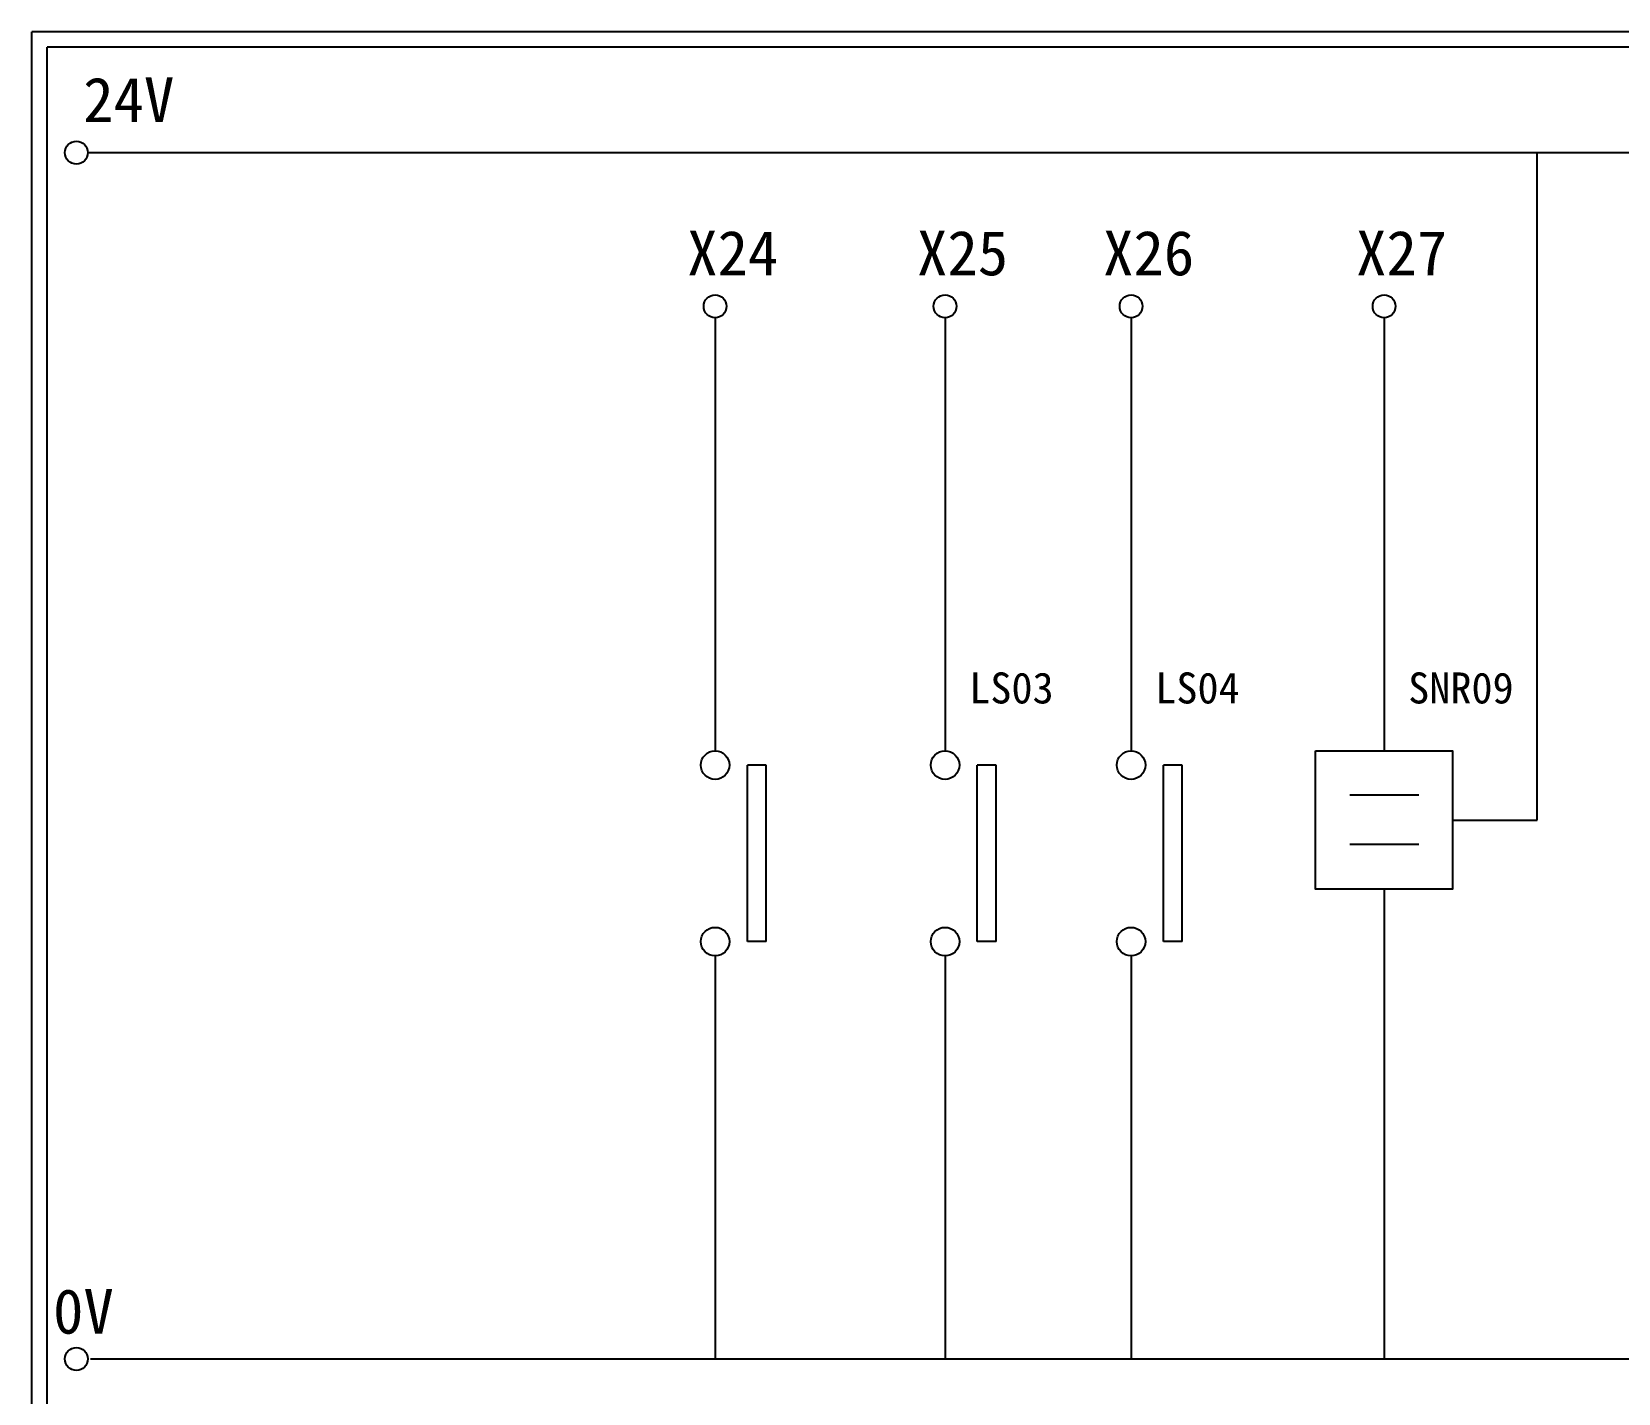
# Model space of a CAD drawing. Extents: x 325 to 612, y 3 to 207.
# Drawn here: x 325.3 to 453.2, y 97.2 to 207 of the extents above; entities that cross this region are included whole.
import ezdxf

# ---------------------------------------------------------------- set-up
doc = ezdxf.new("R2010")
doc.units = 0
doc.layers.get('0').update_dxf_attribs({"linetype": 'CONTINUOUS'})
doc.layers.add('圖框層', color=7, linetype='CONTINUOUS')
doc.layers.add('標尺寸層', color=3, linetype='CONTINUOUS')
doc.styles.add('STSL', font='kaiu.ttf')

msp = doc.modelspace()

# ---------------------------------------------------------------- linework, layer by layer
for p, q in [((384.53, 147.84), (383.03, 147.84)), ((403.07, 147.84), (401.56, 147.84)), ((418.07, 147.84), (416.56, 147.84)), ((384.53, 133.61), (383.03, 133.61)), ((403.07, 133.61), (401.56, 133.61)), ((418.07, 133.61), (416.56, 133.61))]:
    msp.add_line(p, q)
msp.add_lwpolyline([(428.84, 148.99), (439.87, 148.99), (439.87, 137.83), (428.84, 137.83)], close=True)
at = {"layer": '圖框層', "color": 7}
for p, q in [((612.32, 206.97), (325.32, 206.97)), ((325.32, 3), (325.32, 206.97)), ((611.07, 205.72), (326.57, 205.72)), ((326.57, 4.25), (326.57, 205.72))]:
    msp.add_line(p, q, dxfattribs=at)
at = {"layer": '標尺寸層', "color": 7}
for p, q in [((329.84, 197.22), (607.44, 197.22)), ((446.69, 143.41), (446.69, 197.22)), ((380.42, 183.91), (380.42, 148.99)), ((398.96, 183.91), (398.96, 148.99)), ((413.96, 183.91), (413.96, 148.99)), ((434.36, 183.91), (434.36, 148.99)), ((383.03, 133.61), (383.03, 147.84)), ((383.03, 133.61), (383.03, 147.84)), ((384.53, 133.61), (384.53, 147.84)), ((384.53, 133.61), (384.53, 147.84)), ((401.56, 133.61), (401.56, 147.84)), ((401.56, 133.61), (401.56, 147.84)), ((403.07, 133.61), (403.07, 147.84)), ((403.07, 133.61), (403.07, 147.84)), ((416.56, 133.61), (416.56, 147.84)), ((418.07, 133.61), (418.07, 147.84)), ((431.59, 145.44), (437.16, 145.44)), ((439.87, 143.41), (446.69, 143.41)), ((431.59, 141.47), (437.16, 141.47)), ((434.36, 137.83), (434.36, 99.96)), ((380.42, 132.46), (380.42, 99.96)), ((398.96, 132.46), (398.96, 99.96)), ((413.96, 132.46), (413.96, 99.96)), ((330.05, 99.96), (607.92, 99.96))]:
    msp.add_line(p, q, dxfattribs=at)
for centre, radius in [((328.92, 197.22), 0.92), ((380.42, 184.83), 0.92), ((398.96, 184.83), 0.92), ((413.96, 184.83), 0.92), ((434.36, 184.83), 0.92), ((380.42, 147.84), 1.15), ((398.96, 147.84), 1.15), ((413.96, 147.84), 1.15), ((380.42, 133.61), 1.15), ((398.96, 133.61), 1.15), ((413.96, 133.61), 1.15), ((328.92, 99.96), 0.92)]:
    msp.add_circle(centre, radius, dxfattribs=at)

# ---------------------------------------------------------------- texts
at = {"layer": '圖框層', "color": 4, "style": 'STSL'}
for s, height, p in [('24V', 3.6, (329.47, 199.68)), ('X24', 3.6, (378.17, 187.33)), ('X25', 3.6, (396.7, 187.33)), ('X26', 3.6, (411.7, 187.33)), ('X27', 3.6, (432.1, 187.33)), ('LS03', 2.5, (400.91, 152.81)), ('LS04', 2.5, (415.91, 152.81)), ('SNR09', 2.5, (436.3, 152.81)), ('0V', 3.6, (327.04, 102))]:
    msp.add_text(s, height=height, dxfattribs=at).set_placement(p)

doc.saveas('drawing.dxf')
